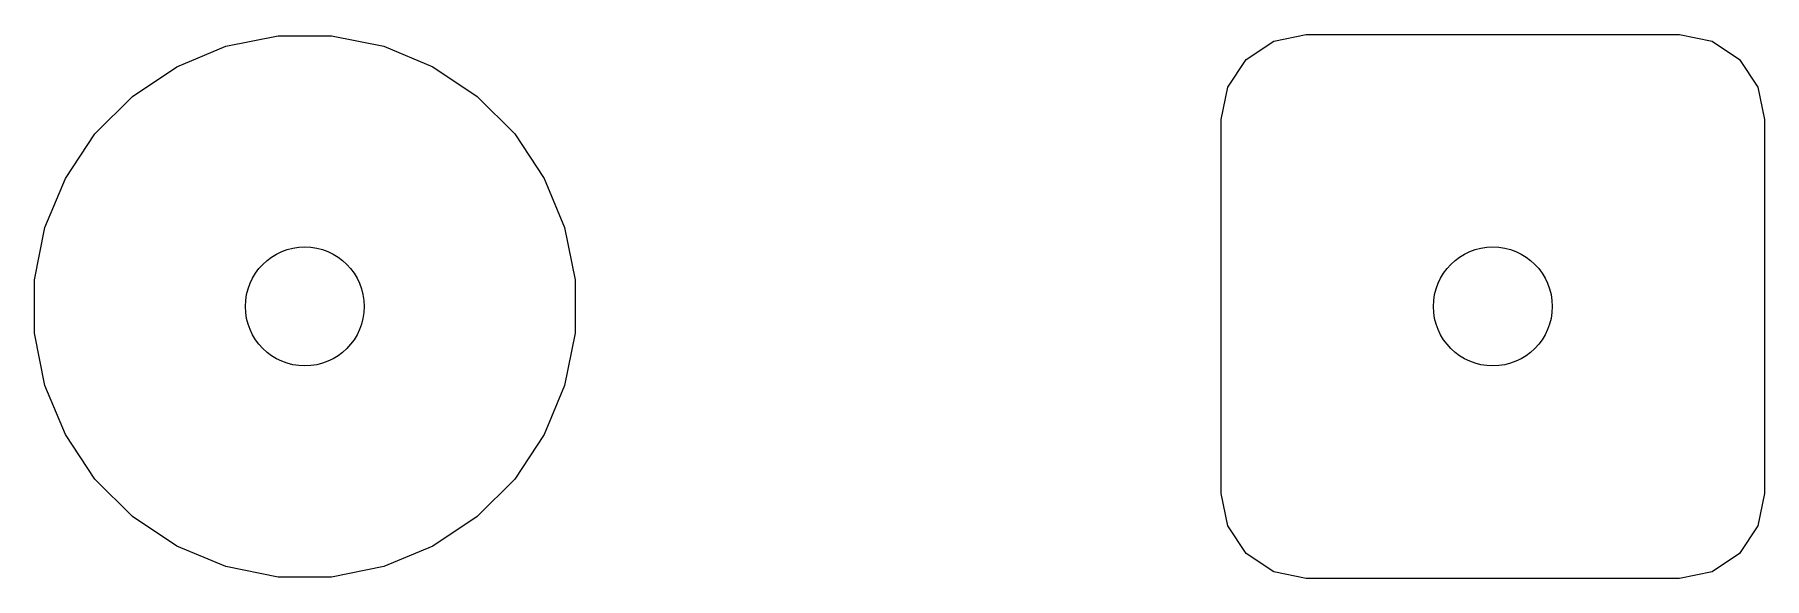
# Model space of a CAD drawing. Header units: inches. Extents: x -1.73 to 1.75, y 0.16 to 4.64.
# Drawn here: x 0.3673 to 0.5679, y 3.185 to 3.248 of the extents above; entities that cross this region are included whole.
import ezdxf

# ---------------------------------------------------------------- set-up
doc = ezdxf.new("R2010")
doc.units = ezdxf.units.IN
doc.header["$MEASUREMENT"] = 0
doc.layers.add('BLACK', color=250, linetype='CONTINUOUS')

msp = doc.modelspace()

# ---------------------------------------------------------------- linework, layer by layer
at = {"layer": 'BLACK', "linetype": 'CONTINUOUS'}
for p, q in [((0.38381, 3.24431), (0.38951, 3.24668)), ((0.38951, 3.24668), (0.39557, 3.24788)), ((0.39557, 3.24788), (0.40174, 3.24788)), ((0.40174, 3.24788), (0.4078, 3.24668)), ((0.4078, 3.24668), (0.4135, 3.24431)), ((0.50784, 3.24515), (0.51103, 3.24728)), ((0.51103, 3.24728), (0.5148, 3.24803)), ((0.5148, 3.24803), (0.5581, 3.24803)), ((0.5581, 3.24803), (0.56187, 3.24728)), ((0.56187, 3.24728), (0.56506, 3.24515)), ((0.37867, 3.24088), (0.38381, 3.24431)), ((0.4135, 3.24431), (0.41864, 3.24088)), ((0.5057, 3.24196), (0.50784, 3.24515)), ((0.56506, 3.24515), (0.5672, 3.24196)), ((0.37431, 3.23652), (0.37867, 3.24088)), ((0.41864, 3.24088), (0.423, 3.23652)), ((0.50495, 3.23819), (0.5057, 3.24196)), ((0.5672, 3.24196), (0.56795, 3.23819)), ((0.37088, 3.23138), (0.37431, 3.23652)), ((0.423, 3.23652), (0.42643, 3.23138)), ((0.50495, 3.19488), (0.50495, 3.23819)), ((0.56795, 3.23819), (0.56795, 3.19488)), ((0.36851, 3.22568), (0.37088, 3.23138)), ((0.42643, 3.23138), (0.42879, 3.22568)), ((0.36731, 3.21962), (0.36851, 3.22568)), ((0.42879, 3.22568), (0.43, 3.21962)), ((0.36731, 3.21345), (0.36731, 3.21962)), ((0.43, 3.21962), (0.43, 3.21345)), ((0.36851, 3.20739), (0.36731, 3.21345)), ((0.43, 3.21345), (0.42879, 3.20739)), ((0.37088, 3.20169), (0.36851, 3.20739)), ((0.42879, 3.20739), (0.42643, 3.20169)), ((0.37431, 3.19655), (0.37088, 3.20169)), ((0.42643, 3.20169), (0.423, 3.19655)), ((0.37867, 3.19219), (0.37431, 3.19655)), ((0.423, 3.19655), (0.41864, 3.19219)), ((0.5057, 3.19112), (0.50495, 3.19488)), ((0.56795, 3.19488), (0.5672, 3.19112)), ((0.38381, 3.18876), (0.37867, 3.19219)), ((0.41864, 3.19219), (0.4135, 3.18876)), ((0.50784, 3.18792), (0.5057, 3.19112)), ((0.5672, 3.19112), (0.56506, 3.18792)), ((0.38951, 3.1864), (0.38381, 3.18876)), ((0.4135, 3.18876), (0.4078, 3.1864)), ((0.39557, 3.18519), (0.38951, 3.1864)), ((0.4078, 3.1864), (0.40174, 3.18519)), ((0.51103, 3.18579), (0.50784, 3.18792)), ((0.56506, 3.18792), (0.56187, 3.18579)), ((0.40174, 3.18519), (0.39557, 3.18519)), ((0.5148, 3.18504), (0.51103, 3.18579)), ((0.5581, 3.18504), (0.5148, 3.18504)), ((0.56187, 3.18579), (0.5581, 3.18504))]:
    msp.add_line(p, q, dxfattribs=at)
at = {"layer": 'BLACK'}
for centre in [(0.39865, 3.21654), (0.53645, 3.21654)]:
    msp.add_circle(centre, 0.00689, dxfattribs=at)
at = {"layer": 'WHITE'}
for centre in [(0.39865, 3.21654), (0.53645, 3.21654)]:
    msp.add_circle(centre, 0.00689, dxfattribs=at)

doc.saveas('drawing.dxf')
